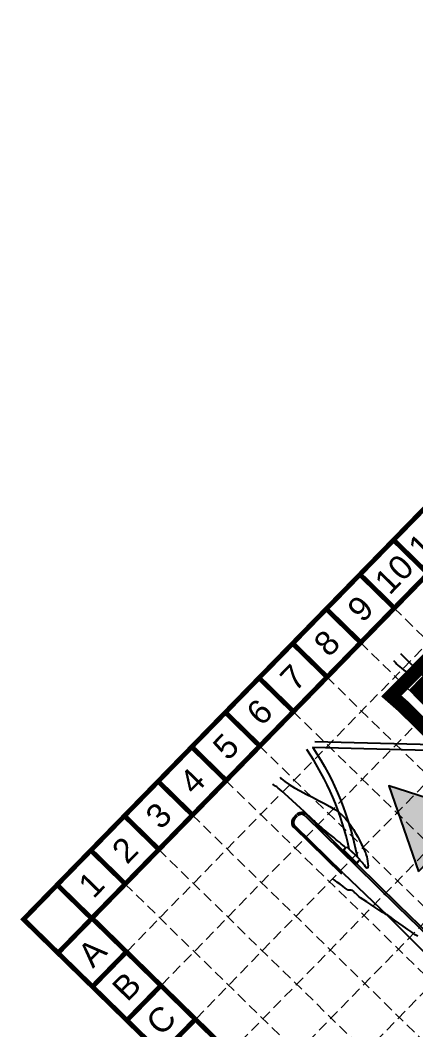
# Model space of a CAD drawing. Header units: feet. Extents: x -15 to 992, y 1644 to 2657.
# Drawn here: x -15.5 to 97.2, y 1996.4 to 2283.7 of the extents above; entities that cross this region are included whole.
import ezdxf
from ezdxf.enums import TextEntityAlignment as Align

# ---------------------------------------------------------------- set-up
doc = ezdxf.new("R2010")
doc.units = ezdxf.units.FT
doc.header["$LTSCALE"] = 30
doc.header["$MEASUREMENT"] = 0
doc.linetypes.add('HIDDEN', pattern=[0.375, 0.25, -0.125])
doc.linetypes.add('x500106ebs$0$PHANTOM2', pattern=[1.25, 0.625, -0.125, 0.125, -0.125, 0.125, -0.125])
for name, color, linetype in [('BASE', 7, 'Continuous'), ('CONTOURS', 35, 'x500106ebs$0$PHANTOM2'), ('GRID', 254, 'HIDDEN'), ('LIMITS OF DISTURBANCE', 1, 'Continuous'), ('SILT FENCE', 200, 'Continuous'), ('STORM', 5, 'Continuous'), ('x500106ebs$0$ADJ-LINES', 251, 'x500106ebs$0$PHANTOM2'), ('x500106ebs$0$E-CURB', 251, 'Continuous'), ('x500106ebs$0$E-SIDEWALK', 251, 'Continuous'), ('x500106rut$0$R-STM-INLET', 251, 'Continuous')]:
    doc.layers.add(name, color=color, linetype=linetype)
doc.styles.get("Standard").update_dxf_attribs({"font": 'ARIAL.TTF'})

# ---------------------------------------------------------------- blocks, each defined once
blk = doc.blocks.new('arrow')
blk.add_lwpolyline([(-67.01, -25.36), (-59.33, -25.42), (-59.57, -56.14), (-51.89, -56.2), (-51.65, -25.48), (-43.97, -25.54), (-55.3, -2.41), (-67.01, -25.36)], close=True)
at = {"color": 254}
for points in [[(-43.97, -25.54), (-67.01, -25.36), (-55.3, -2.41), (-67.01, -25.36)], [(-59.57, -56.14), (-51.89, -56.2), (-59.33, -25.42), (-51.65, -25.48)]]:
    blk.add_solid(points, dxfattribs=at)

msp = doc.modelspace()

# ---------------------------------------------------------------- linework, layer by layer
at = {"layer": 'BASE', "const_width": 1.37}
for points in [[(378.02, 1644.54), (991.26, 2272.6), (598.72, 2655.88), (-14.53, 2027.81)], [(377.77, 1663.91), (971.91, 2272.38), (598.96, 2636.5), (4.95, 2028.16)]]:
    msp.add_lwpolyline(points, close=True, dxfattribs=at)
for points in [[(100.69, 2126.18), (90.87, 2135.76)], [(91.11, 2116.36), (81.29, 2125.95)], [(81.52, 2106.55), (71.71, 2116.13)], [(71.94, 2096.74), (62.13, 2106.32)], [(62.36, 2086.92), (52.55, 2096.51)], [(52.78, 2077.11), (42.97, 2086.69)], [(43.2, 2067.3), (33.38, 2076.88)], [(33.61, 2057.48), (23.8, 2067.07)], [(24.03, 2047.67), (14.22, 2057.25)], [(14.45, 2037.86), (4.64, 2047.44)], [(4.87, 2028.04), (-4.94, 2037.62)], [(4.87, 2028.04), (-4.71, 2018.23)], [(14.68, 2018.46), (5.1, 2008.65)], [(24.5, 2008.88), (14.91, 1999.07)], [(34.31, 1999.3), (24.73, 1989.48)]]:
    msp.add_lwpolyline(points, dxfattribs=at)
at = {"layer": 'CONTOURS', "lineweight": -3}
for p, q in [((90.88, 2101.47, 466), (90.97, 2101.36, 466)), ((90.97, 2101.36, 466), (91.41, 2100.87, 466)), ((91.41, 2100.87, 466), (91.81, 2100.45, 466)), ((91.81, 2100.45, 466), (92.2, 2100.05, 466)), ((92.2, 2100.05, 466), (92.63, 2099.66, 466)), ((92.63, 2099.66, 466), (93.14, 2099.24, 466)), ((93.14, 2099.24, 466), (93.75, 2098.74, 466)), ((93.75, 2098.74, 466), (94.47, 2098.2, 466)), ((94.47, 2098.2, 466), (95.22, 2097.68, 466)), ((95.22, 2097.68, 466), (95.95, 2097.21, 466)), ((95.95, 2097.21, 466), (96.62, 2096.8, 466)), ((96.62, 2096.8, 466), (97.18, 2096.47, 466)), ((97.18, 2096.47, 466), (97.58, 2096.25, 466)), ((56.61, 2066.16, 465), (56.49, 2066.24, 465)), ((56.95, 2065.93, 465), (56.61, 2066.16, 465)), ((57.27, 2065.73, 465), (56.95, 2065.93, 465)), ((57.61, 2065.5, 465), (57.27, 2065.73, 465)), ((58.52, 2068.31, 465), (58.95, 2067.81, 465)), ((58.95, 2067.81, 465), (59.92, 2067, 465)), ((59.92, 2067, 465), (61.17, 2066.15, 465)), ((61.17, 2066.15, 465), (62.63, 2065.27, 465)), ((58.03, 2065.18, 465), (57.61, 2065.5, 465)), ((58.4, 2064.86, 465), (58.03, 2065.18, 465)), ((59.04, 2064.28, 465), (58.4, 2064.86, 465)), ((59.91, 2063.5, 465), (59.04, 2064.28, 465)), ((60.93, 2062.56, 465), (59.91, 2063.5, 465)), ((62.63, 2065.27, 465), (64.24, 2064.37, 465)), ((64.24, 2064.37, 465), (65.96, 2063.46, 465)), ((65.96, 2063.46, 465), (67.73, 2062.55, 465)), ((62.04, 2061.53, 465), (60.93, 2062.56, 465)), ((63.2, 2060.47, 465), (62.04, 2061.53, 465)), ((64.33, 2059.43, 465), (63.2, 2060.47, 465)), ((67.73, 2062.55, 465), (69.48, 2061.65, 465)), ((69.48, 2061.65, 465), (71.17, 2060.76, 465)), ((71.17, 2060.76, 465), (72.74, 2059.9, 465)), ((65.37, 2058.46, 465), (64.33, 2059.43, 465)), ((66.28, 2057.62, 465), (65.37, 2058.46, 465)), ((66.97, 2056.98, 465), (66.28, 2057.62, 465)), ((72.74, 2059.9, 465), (74.13, 2059.08, 465)), ((74.13, 2059.08, 465), (75.3, 2058.3, 465)), ((75.3, 2058.3, 465), (76.17, 2057.57, 465)), ((76.17, 2057.57, 465), (77.07, 2056.61, 465)), ((67.41, 2056.57, 465), (66.97, 2056.98, 465)), ((67.86, 2056.15, 465), (67.41, 2056.57, 465)), ((68.23, 2055.8, 465), (67.86, 2056.15, 465)), ((68.56, 2055.48, 465), (68.23, 2055.8, 465)), ((68.88, 2055.18, 465), (68.56, 2055.48, 465)), ((69.26, 2054.83, 465), (68.88, 2055.18, 465)), ((69.73, 2054.42, 465), (69.26, 2054.83, 465)), ((70.21, 2054.01, 465), (69.73, 2054.42, 465)), ((77.07, 2056.61, 465), (77.91, 2055.58, 465)), ((77.91, 2055.58, 465), (78.69, 2054.49, 465)), ((78.69, 2054.49, 465), (79.41, 2053.39, 465)), ((70.84, 2053.49, 465), (70.21, 2054.01, 465)), ((71.57, 2052.9, 465), (70.84, 2053.49, 465)), ((72.34, 2052.27, 465), (71.57, 2052.9, 465)), ((73.11, 2051.65, 465), (72.34, 2052.27, 465)), ((73.82, 2051.06, 465), (73.11, 2051.65, 465)), ((79.41, 2053.39, 465), (80.06, 2052.31, 465)), ((80.06, 2052.31, 465), (80.64, 2051.28, 465)), ((74.44, 2050.56, 465), (73.82, 2051.06, 465)), ((74.92, 2050.16, 465), (74.44, 2050.56, 465)), ((75.43, 2049.73, 465), (74.92, 2050.16, 465)), ((75.95, 2049.33, 465), (75.43, 2049.73, 465)), ((76.42, 2048.95, 465), (75.95, 2049.33, 465)), ((76.8, 2048.62, 465), (76.42, 2048.95, 465)), ((77.06, 2048.35, 465), (76.8, 2048.62, 465)), ((80.64, 2051.28, 465), (81.14, 2050.33, 465)), ((81.14, 2050.33, 465), (81.56, 2049.49, 465)), ((81.56, 2049.49, 465), (81.9, 2048.8, 465)), ((81.9, 2048.8, 465), (82.15, 2048.29, 465)), ((76.4, 2047.42, 465), (76.44, 2047.51, 465)), ((76.4, 2047.38, 465), (76.4, 2047.42, 465)), ((76.4, 2047.34, 465), (76.4, 2047.38, 465)), ((76.46, 2047.23, 465), (76.4, 2047.34, 465)), ((76.44, 2047.51, 465), (76.56, 2047.63, 465)), ((76.63, 2047.02, 465), (76.46, 2047.23, 465)), ((76.56, 2047.63, 465), (76.78, 2047.76, 465)), ((76.99, 2046.66, 465), (76.63, 2047.02, 465)), ((76.78, 2047.76, 465), (77.05, 2047.93, 465)), ((77.57, 2046.13, 465), (76.99, 2046.66, 465)), ((77.05, 2047.93, 465), (77.16, 2048.15, 465)), ((77.16, 2048.15, 465), (77.06, 2048.35, 465)), ((78.19, 2045.59, 465), (77.57, 2046.13, 465)), ((78.74, 2045.11, 465), (78.19, 2045.59, 465)), ((82.15, 2048.29, 465), (82.46, 2047.66, 465)), ((82.46, 2047.66, 465), (82.72, 2047.1, 465)), ((82.72, 2047.1, 465), (82.93, 2046.59, 465)), ((82.93, 2046.59, 465), (83.1, 2046.1, 465)), ((83.1, 2046.1, 465), (83.24, 2045.6, 465)), ((83.24, 2045.6, 465), (83.36, 2045.05, 465)), ((79.13, 2044.77, 465), (78.74, 2045.11, 465)), ((79.48, 2044.38, 465), (79.13, 2044.77, 465)), ((79.77, 2044.01, 465), (79.48, 2044.38, 465)), ((80.03, 2043.74, 465), (79.77, 2044.01, 465)), ((80.3, 2043.64, 465), (80.03, 2043.74, 465)), ((80.53, 2043.79, 465), (80.3, 2043.64, 465)), ((80.7, 2044.12, 465), (80.53, 2043.79, 465)), ((80.87, 2044.45, 465), (80.7, 2044.12, 465)), ((81.11, 2044.61, 465), (80.87, 2044.45, 465)), ((81.37, 2044.53, 465), (81.11, 2044.61, 465)), ((81.62, 2044.3, 465), (81.37, 2044.53, 465)), ((81.89, 2043.98, 465), (81.62, 2044.3, 465)), ((82.2, 2043.64, 465), (81.89, 2043.98, 465)), ((82.54, 2043.23, 465), (82.2, 2043.64, 465)), ((82.86, 2042.79, 465), (82.54, 2043.23, 465)), ((83.1, 2042.5, 465), (82.86, 2042.79, 465)), ((83.36, 2045.05, 465), (83.48, 2044.34, 465)), ((83.48, 2044.34, 465), (83.56, 2043.64, 465)), ((83.58, 2043.03, 465), (83.55, 2042.66, 465)), ((83.56, 2043.64, 465), (83.58, 2043.03, 465)), ((83.26, 2042.38, 465), (83.1, 2042.5, 465)), ((83.36, 2042.36, 465), (83.26, 2042.38, 465)), ((83.41, 2042.37, 465), (83.36, 2042.36, 465)), ((83.44, 2042.39, 465), (83.41, 2042.37, 465)), ((83.5, 2042.46, 465), (83.44, 2042.39, 465)), ((83.55, 2042.66, 465), (83.5, 2042.46, 465)), ((74.18, 2038.82, 466), (73.66, 2039.2, 466)), ((74.85, 2038.33, 466), (74.18, 2038.82, 466)), ((75.61, 2037.77, 466), (74.85, 2038.33, 466)), ((76.38, 2037.21, 466), (75.61, 2037.77, 466)), ((77.08, 2036.72, 466), (76.38, 2037.21, 466)), ((77.64, 2036.34, 466), (77.08, 2036.72, 466)), ((77.97, 2036.15, 466), (77.64, 2036.34, 466)), ((78.29, 2036.08, 466), (77.97, 2036.15, 466)), ((78.55, 2036.07, 466), (78.29, 2036.08, 466)), ((78.82, 2036.07, 466), (78.55, 2036.07, 466)), ((79.12, 2035.98, 466), (78.82, 2036.07, 466)), ((79.4, 2035.83, 466), (79.12, 2035.98, 466)), ((79.59, 2035.66, 466), (79.4, 2035.83, 466)), ((79.77, 2035.47, 466), (79.59, 2035.66, 466)), ((80.01, 2035.24, 466), (79.77, 2035.47, 466)), ((80.26, 2034.99, 466), (80.01, 2035.24, 466)), ((80.49, 2034.76, 466), (80.26, 2034.99, 466)), ((80.73, 2034.51, 466), (80.49, 2034.76, 466)), ((81.05, 2034.23, 466), (80.73, 2034.51, 466)), ((81.44, 2033.96, 466), (81.05, 2034.23, 466)), ((82.21, 2033.44, 466), (81.44, 2033.96, 466)), ((83.23, 2032.76, 466), (82.21, 2033.44, 466)), ((84.41, 2031.99, 466), (83.23, 2032.76, 466)), ((85.64, 2031.19, 466), (84.41, 2031.99, 466)), ((86.79, 2030.44, 466), (85.64, 2031.19, 466)), ((87.77, 2029.8, 466), (86.79, 2030.44, 466)), ((88.47, 2029.36, 466), (87.77, 2029.8, 466)), ((88.77, 2029.17, 466), (88.47, 2029.36, 466)), ((88.93, 2029.1, 466), (88.77, 2029.17, 466)), ((89.06, 2029.06, 466), (88.93, 2029.1, 466)), ((89.23, 2028.99, 466), (89.06, 2029.06, 466)), ((89.51, 2028.79, 466), (89.23, 2028.99, 466)), ((90.19, 2028.3, 466), (89.51, 2028.79, 466)), ((91.17, 2027.59, 466), (90.19, 2028.3, 466)), ((92.34, 2026.75, 466), (91.17, 2027.59, 466)), ((93.62, 2025.84, 466), (92.34, 2026.75, 466)), ((94.89, 2024.93, 466), (93.62, 2025.84, 466)), ((96.07, 2024.11, 466), (94.89, 2024.93, 466)), ((97.05, 2023.44, 466), (96.07, 2024.11, 466)), ((97.73, 2023, 466), (97.05, 2023.44, 466))]:
    msp.add_line(p, q, dxfattribs=at)
at = {"layer": 'GRID', "color": 252, "linetype": 'HIDDEN', "lineweight": 0, "ltscale": 0.4}
for p, q in [((15.07, 2018.79), (609.15, 2627.23)), ((24.88, 2009.21), (618.96, 2617.65)), ((34.69, 1999.63), (628.77, 2608.07)), ((44.12, 1989.72), (638.2, 2598.15)), ((53.94, 1980.13), (648.01, 2588.57)), ((63.75, 1970.55), (657.83, 2578.99)), ((90.98, 2116.42), (434.59, 1780.92)), ((81.4, 2106.61), (425.01, 1771.11)), ((71.82, 2096.8), (415.43, 1761.3)), ((62.24, 2086.98), (405.85, 1751.48)), ((52.65, 2077.17), (366.82, 1770.41)), ((43.07, 2067.36), (386.68, 1731.86)), ((33.49, 2057.54), (377.1, 1722.04)), ((23.91, 2047.73), (367.52, 1712.23)), ((14.33, 2037.91), (357.94, 1702.41))]:
    msp.add_line(p, q, dxfattribs=at)
at = {"layer": 'LIMITS OF DISTURBANCE', "linetype": 'HIDDEN', "ltscale": 3, "const_width": 4}
msp.add_lwpolyline([(99.88, 2101.04), (546.25, 2554.89), (555.13, 2546.71), (591.98, 2571.48), (859.16, 2305.03), (375.43, 1810.86), (93.6, 2088.41), (90.24, 2091.35)], close=True, dxfattribs=at)
at = {"layer": 'SILT FENCE', "linetype": 'Continuous', "const_width": 4}
for points in [[(836.87, 2320.69), (591.67, 2565.1), (554.58, 2540.81), (546.8, 2548.48), (96.56, 2091.61)], [(97.92, 2093.04), (106.37, 2084.59), (262.89, 1930.69)]]:
    msp.add_lwpolyline(points, dxfattribs=at)
at = {"layer": 'STORM', "color": 5}
msp.add_lwpolyline([(68.4, 2078.44), (109.65, 2077.4), (111.53, 2075.61), (67.9, 2076.7, -0.100436), (80.45, 2045.69), (78.24, 2047.79, 0.094401), (66.17, 2076.15)], format="xyb", dxfattribs=at)
at = {"layer": 'x500106ebs$0$ADJ-LINES', "color": 252, "linetype": 'Continuous'}
msp.add_line((92.79, 2103.44), (102.16, 2094.3), dxfattribs=at)
at = {"layer": 'x500106ebs$0$E-CURB'}
for p, q in [((62.42, 2056.81), (63.19, 2057.6)), ((62.78, 2056.47), (63.54, 2057.25)), ((65.67, 2057.27), (75.9, 2047.24)), ((66.02, 2057.63), (76.25, 2047.6)), ((76.5, 2040.98), (62.81, 2054.34)), ((76.15, 2040.62), (62.46, 2053.99)), ((75.9, 2047.24), (80.25, 2043.01)), ((76.25, 2047.6), (80.6, 2043.37)), ((80.25, 2043.01), (91.91, 2031.57)), ((80.6, 2043.37), (92.26, 2031.92)), ((91.91, 2031.57), (110.37, 2013.64)), ((92.26, 2031.93), (110.72, 2014))]:
    msp.add_line(p, q, dxfattribs=at)
for centre, radius, start, end in [((64.62, 2056.2), 2, 45.5726, 135.7017), ((64.62, 2056.2), 1.5, 45.5726, 135.7017), ((63.85, 2055.42), 2, 135.7017, 225.7017), ((63.85, 2055.42), 1.5, 135.7017, 225.7017)]:
    msp.add_arc(centre, radius, start, end, dxfattribs=at)
at = {"layer": 'x500106ebs$0$E-SIDEWALK'}
for p, q in [((76.5, 2040.98), (89.09, 2028.86)), ((89.09, 2028.86), (104.88, 2013.13))]:
    msp.add_line(p, q, dxfattribs=at)
at = {"layer": 'x500106rut$0$R-STM-INLET'}
for p, q in [((76.65, 2047.45), (77.56, 2048.44)), ((77.56, 2048.44), (81.23, 2044.84)), ((80.31, 2043.86), (76.65, 2047.45)), ((81.23, 2044.84), (80.31, 2043.86))]:
    msp.add_line(p, q, dxfattribs=at)

# ---------------------------------------------------------------- block references
at = {"linetype": 'Continuous', "rotation": 46.20173905033666}
msp.add_blockref('arrow', (126.02, 2107.35), dxfattribs=at)

# ---------------------------------------------------------------- texts
at = {"layer": 'BASE'}
for s, height, p in [('11', 6.858, (100.57, 2135.88)), ('10', 6.858, (90.99, 2126.06)), ('9', 6.86, (81.41, 2116.25)), ('8', 6.86, (71.83, 2106.44)), ('7', 6.86, (62.24, 2096.62)), ('6', 6.86, (52.66, 2086.81)), ('5', 6.86, (43.08, 2076.99)), ('4', 6.86, (33.5, 2067.18)), ('3', 6.86, (23.92, 2057.37)), ('2', 6.86, (14.34, 2047.55)), ('1', 6.86, (4.75, 2037.74)), ('A', 6.86, (4.99, 2018.35)), ('B', 6.86, (14.8, 2008.76)), ('C', 6.86, (24.61, 1999.18))]:
    msp.add_text(s, height=height, rotation=45.6842, dxfattribs=at).set_placement(p, align=Align.MIDDLE_CENTER)

doc.saveas('drawing.dxf')
